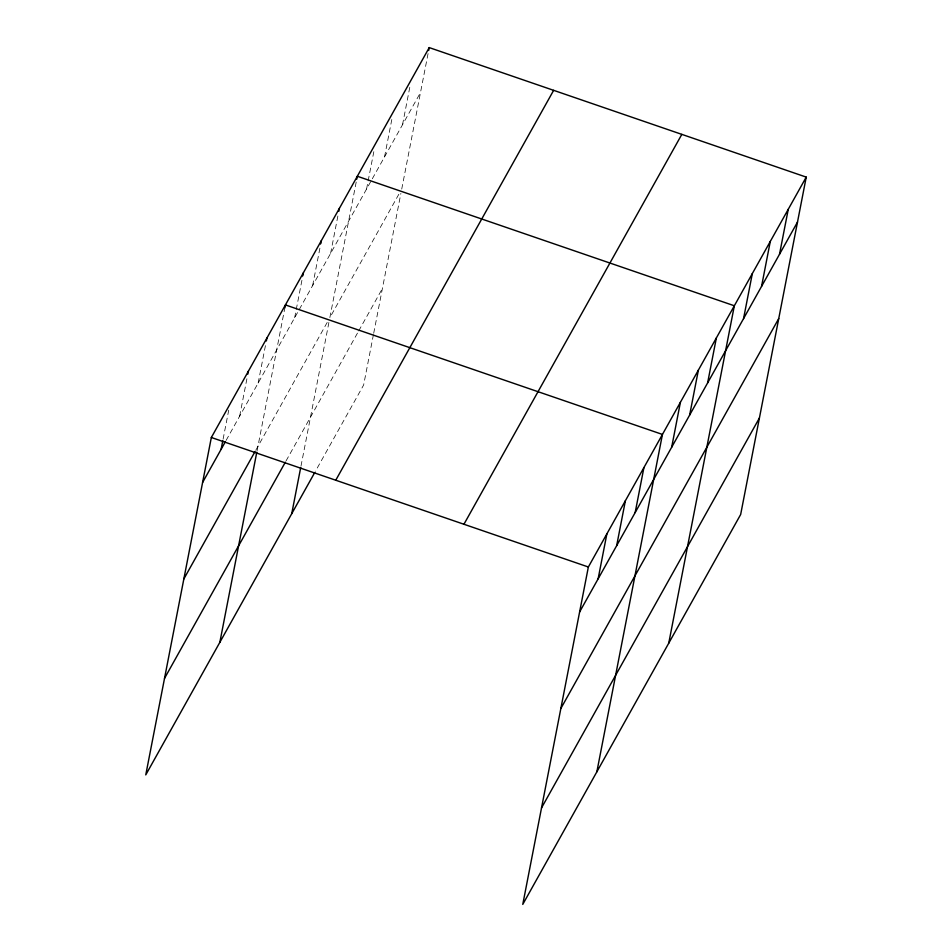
<?xml version="1.0" encoding="UTF-8"?>
<svg xmlns="http://www.w3.org/2000/svg" width="952" height="952" viewBox="0 0 952 952"><rect width="100%" height="100%" fill="white"/><g stroke="black" fill="none" stroke-linecap="round" stroke-linejoin="round"><path stroke-width="0.71" stroke-dasharray="4.76 3.57" d="M223.101 439.169L228.73 410.145M239.642 416.179L246.973 378.456M258.159 383.037L265.775 343.874M257.088 450.724L284.862 307.829M294.656 317.73L302.831 275.663M312.637 285.564L320.812 243.498M330.606 253.399L338.222 214.236M300.987 466.111L328.987 322.062M356.203 182.07L329.832 317.742L399.578 192.935M366.568 189.067L374.172 149.904M384.537 156.901L392.153 117.739M402.517 124.736L410.122 85.573M373.434 334.652L363.64 385.001L315.469 471.204M373.708 333.26L400.887 193.399M401.732 189.079L428.102 53.407M226.112 440.395L371.589 180.059M372.315 178.774L420.487 92.57M255.79 450.225L327.666 321.597M286.052 460.911L357.952 332.248M358.678 330.963L382.406 288.504"/><path stroke-width="1.43" d="M806.237 177.108L588.36 566.999L522.767 904.4L740.656 514.508L806.237 177.108L429.233 47.6L211.344 437.492L145.763 774.892L314.755 472.501M221.126 449.32L222.816 440.609M247.817 374.112L248.389 371.209M266.346 340.971L266.905 338.067M219.841 642.326L256.802 452.164M284.862 307.829L285.421 304.926L662.437 434.433L596.856 771.834M302.831 275.663L303.402 272.76M320.812 243.498L321.371 240.594M338.793 211.332L339.352 208.428M291.74 513.663L300.713 467.515M356.762 179.166L357.333 176.263L734.337 305.77L668.756 643.171M428.662 50.504L429.233 47.6M598.13 578.828L606.876 533.858M616.658 545.686L625.393 500.716M635.174 512.545L643.921 467.575M671.672 447.238L680.406 402.268M689.641 415.072L698.387 370.102M707.622 382.906L716.368 337.936M743.572 318.575L752.318 273.605M761.552 286.409L770.287 241.439M779.521 254.243L788.268 209.273M202.597 482.462L225.398 441.668M183.843 578.959L255.076 451.498M164.517 678.383L285.338 462.196M335.758 480.224L553.647 90.333M463.945 524.255L681.822 134.375M579.613 611.969L797.502 222.078M560.859 708.466L778.736 318.587M541.521 807.903L759.41 418.011M211.344 437.492L588.36 566.999"/></g></svg>
